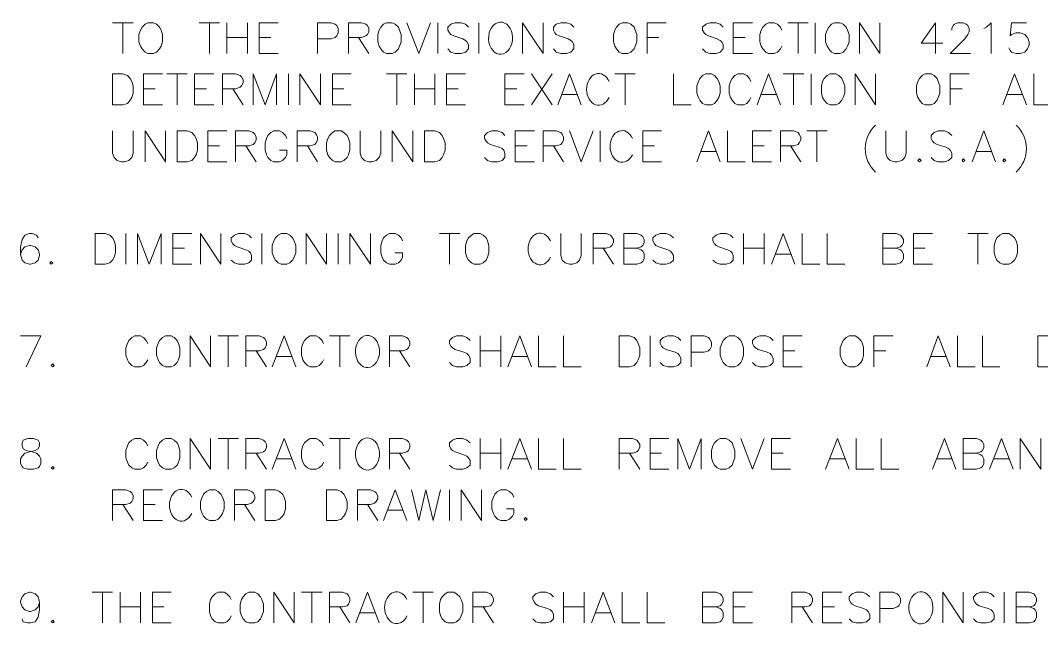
# Model space of a CAD drawing. Header units: millimetres. Extents: x -419 to 20046, y -14642 to 2638.
# Drawn here: x 27.998 to 30.655, y 11.947 to 13.521 of the extents above; entities that cross this region are included whole.
import ezdxf

# ---------------------------------------------------------------- set-up
doc = ezdxf.new("R2010")
doc.units = ezdxf.units.MM
doc.layers.add('PDF11_----TX03', color=7, linetype='Continuous')

msp = doc.modelspace()

# ---------------------------------------------------------------- linework, layer by layer
at = {"layer": 'PDF11_----TX03', "lineweight": 20}
for points in [[(28.2381, 13.5152), (28.2914, 13.5152)], [(28.2648, 13.5152), (28.2648, 13.4352)], [(28.4631, 13.5152), (28.5164, 13.5152)], [(28.4898, 13.5152), (28.4898, 13.4352)], [(28.5356, 13.5152), (28.5356, 13.4352)], [(28.589, 13.5152), (28.589, 13.4352)], [(28.669, 13.4352), (28.619, 13.4352), (28.619, 13.5152), (28.669, 13.5152)], [(28.7715, 13.4352), (28.7715, 13.5152), (28.8056, 13.5152), (28.8173, 13.5111), (28.8215, 13.5077), (28.8248, 13.5002), (28.8248, 13.4886), (28.8215, 13.4811), (28.8173, 13.4769), (28.8056, 13.4736), (28.7715, 13.4736)], [(28.8515, 13.4352), (28.8515, 13.5152), (28.8856, 13.5152), (28.8973, 13.5111), (28.9015, 13.5077), (28.9048, 13.5002), (28.9048, 13.4919), (28.9015, 13.4844), (28.8973, 13.4811), (28.8856, 13.4769), (28.8515, 13.4769)], [(29.004, 13.5152), (29.0348, 13.4352), (29.0648, 13.5152)], [(29.084, 13.5152), (29.084, 13.4352)], [(29.164, 13.5036), (29.1565, 13.5111), (29.1448, 13.5152), (29.1298, 13.5152), (29.1182, 13.5111), (29.1107, 13.5036), (29.1107, 13.4961), (29.1148, 13.4886), (29.1182, 13.4844), (29.1257, 13.4811), (29.149, 13.4736), (29.1565, 13.4694), (29.1598, 13.4652), (29.164, 13.4577), (29.164, 13.4469), (29.1565, 13.4386), (29.1448, 13.4352), (29.1298, 13.4352), (29.1182, 13.4386), (29.1107, 13.4469)], [(29.1907, 13.5152), (29.1907, 13.4352)], [(29.3048, 13.4352), (29.3048, 13.5152), (29.3582, 13.4352), (29.3582, 13.5152)], [(29.4382, 13.5036), (29.4307, 13.5111), (29.419, 13.5152), (29.404, 13.5152), (29.3924, 13.5111), (29.3849, 13.5036), (29.3849, 13.4961), (29.389, 13.4886), (29.3924, 13.4844), (29.3999, 13.4811), (29.4232, 13.4736), (29.4307, 13.4694), (29.4349, 13.4652), (29.4382, 13.4577), (29.4382, 13.4469), (29.4307, 13.4386), (29.419, 13.4352), (29.404, 13.4352), (29.3924, 13.4386), (29.3849, 13.4469)], [(29.629, 13.4352), (29.629, 13.5152), (29.6782, 13.5152)], [(29.8266, 13.5036), (29.8191, 13.5111), (29.8082, 13.5152), (29.7924, 13.5152), (29.7815, 13.5111), (29.7732, 13.5036), (29.7732, 13.4961), (29.7774, 13.4886), (29.7815, 13.4844), (29.789, 13.4811), (29.8116, 13.4736), (29.8191, 13.4694), (29.8232, 13.4652), (29.8266, 13.4577), (29.8266, 13.4469), (29.8191, 13.4386), (29.8082, 13.4352), (29.7924, 13.4352), (29.7815, 13.4386), (29.7732, 13.4469)], [(29.9032, 13.4352), (29.8532, 13.4352), (29.8532, 13.5152), (29.9032, 13.5152)], [(29.9791, 13.4961), (29.9757, 13.5036), (29.9682, 13.5111), (29.9599, 13.5152), (29.9449, 13.5152), (29.9374, 13.5111), (29.9299, 13.5036), (29.9257, 13.4961), (29.9224, 13.4844), (29.9224, 13.4652), (29.9257, 13.4544), (29.9299, 13.4469), (29.9374, 13.4386), (29.9449, 13.4352), (29.9599, 13.4352), (29.9682, 13.4386), (29.9757, 13.4469), (29.9791, 13.4544)], [(29.9949, 13.5152), (30.0482, 13.5152)], [(30.0216, 13.5152), (30.0216, 13.4352)], [(30.0666, 13.5152), (30.0666, 13.4352)], [(30.1816, 13.4352), (30.1816, 13.5152), (30.2349, 13.4352), (30.2349, 13.5152)], [(30.3791, 13.4352), (30.3791, 13.5152), (30.3416, 13.4619), (30.3983, 13.4619)], [(30.4216, 13.4961), (30.4216, 13.5002), (30.4249, 13.5077), (30.4291, 13.5111), (30.4366, 13.5152), (30.4516, 13.5152), (30.4591, 13.5111), (30.4633, 13.5077), (30.4666, 13.5002), (30.4666, 13.4919), (30.4633, 13.4844), (30.4558, 13.4736), (30.4174, 13.4352), (30.4708, 13.4352)], [(30.5049, 13.5002), (30.5124, 13.5036), (30.5241, 13.5152), (30.5241, 13.4352)], [(30.6158, 13.5152), (30.5774, 13.5152), (30.5733, 13.4811), (30.5774, 13.4844), (30.5891, 13.4886), (30.5999, 13.4886), (30.6116, 13.4844), (30.6191, 13.4769), (30.6233, 13.4652), (30.6233, 13.4577), (30.6191, 13.4469), (30.6116, 13.4386), (30.5999, 13.4352), (30.5891, 13.4352), (30.5774, 13.4386), (30.5733, 13.4427), (30.5699, 13.4502)], [(28.5356, 13.4769), (28.589, 13.4769)], [(28.619, 13.4769), (28.6498, 13.4769)], [(28.8781, 13.4769), (28.9048, 13.4352)], [(29.629, 13.4769), (29.659, 13.4769)], [(29.8532, 13.4769), (29.8841, 13.4769)], [(28.3681, 13.3019), (28.3181, 13.3019), (28.3181, 13.3819), (28.3681, 13.3819)], [(28.3789, 13.3819), (28.4323, 13.3819)], [(28.4056, 13.3819), (28.4056, 13.3019)], [(28.5014, 13.3019), (28.4514, 13.3019), (28.4514, 13.3819), (28.5014, 13.3819)], [(28.5239, 13.3019), (28.5239, 13.3819), (28.5581, 13.3819), (28.5698, 13.3777), (28.5731, 13.3744), (28.5773, 13.3669), (28.5773, 13.3586), (28.5731, 13.3511), (28.5698, 13.3477), (28.5581, 13.3436), (28.5239, 13.3436)], [(28.604, 13.3019), (28.604, 13.3819), (28.6348, 13.3019), (28.6648, 13.3819), (28.6648, 13.3019)], [(28.6956, 13.3819), (28.6956, 13.3019)], [(28.7256, 13.3019), (28.7256, 13.3819), (28.779, 13.3019), (28.779, 13.3819)], [(28.859, 13.3019), (28.8098, 13.3019), (28.8098, 13.3819), (28.859, 13.3819)], [(28.9506, 13.3819), (29.004, 13.3819)], [(28.9773, 13.3819), (28.9773, 13.3019)], [(29.0232, 13.3819), (29.0232, 13.3019)], [(29.0765, 13.3819), (29.0765, 13.3019)], [(29.1565, 13.3019), (29.1065, 13.3019), (29.1065, 13.3819), (29.1565, 13.3819)], [(29.309, 13.3019), (29.259, 13.3019), (29.259, 13.3819), (29.309, 13.3819)], [(29.3282, 13.3819), (29.3815, 13.3019)], [(29.3815, 13.3819), (29.3282, 13.3019)], [(29.3965, 13.3019), (29.4265, 13.3819), (29.4574, 13.3019)], [(29.5449, 13.3819), (29.5982, 13.3819)], [(29.5715, 13.3819), (29.5715, 13.3019)], [(29.6974, 13.3819), (29.6974, 13.3019), (29.7432, 13.3019)], [(29.8991, 13.3627), (29.8957, 13.3702), (29.8882, 13.3777), (29.8799, 13.3819), (29.8649, 13.3819), (29.8574, 13.3777), (29.8499, 13.3702), (29.8457, 13.3627), (29.8424, 13.3511), (29.8424, 13.3319), (29.8457, 13.3211), (29.8499, 13.3136), (29.8574, 13.3052), (29.8649, 13.3019), (29.8799, 13.3019), (29.8882, 13.3052), (29.8957, 13.3136), (29.8991, 13.3211)], [(29.9149, 13.3019), (29.9449, 13.3819), (29.9757, 13.3019)], [(29.9832, 13.3819), (30.0366, 13.3819)], [(30.0099, 13.3819), (30.0099, 13.3019)], [(30.0557, 13.3819), (30.0557, 13.3019)], [(30.1699, 13.3019), (30.1699, 13.3819), (30.2233, 13.3019), (30.2233, 13.3819)], [(30.4174, 13.3019), (30.4174, 13.3819), (30.4666, 13.3819)], [(30.5549, 13.3019), (30.5849, 13.3819), (30.6158, 13.3019)], [(30.635, 13.3819), (30.635, 13.3019), (30.68, 13.3019)], [(28.3181, 13.3436), (28.3489, 13.3436)], [(28.4514, 13.3436), (28.4823, 13.3436)], [(28.5506, 13.3436), (28.5773, 13.3019)], [(28.8098, 13.3436), (28.8398, 13.3436)], [(29.0232, 13.3436), (29.0765, 13.3436)], [(29.1065, 13.3436), (29.1373, 13.3436)], [(29.259, 13.3436), (29.2898, 13.3436)], [(30.4174, 13.3436), (30.4483, 13.3436)], [(29.4082, 13.3286), (29.4457, 13.3286)], [(29.9257, 13.3286), (29.9641, 13.3286)], [(30.5658, 13.3286), (30.6041, 13.3286)], [(28.2381, 13.2336), (28.2381, 13.1761), (28.2423, 13.1644), (28.2498, 13.1569), (28.2614, 13.1536), (28.2689, 13.1536), (28.2798, 13.1569), (28.2881, 13.1644), (28.2914, 13.1761), (28.2914, 13.2336)], [(28.3223, 13.1536), (28.3223, 13.2336), (28.3756, 13.1536), (28.3756, 13.2336)], [(28.5356, 13.1536), (28.4856, 13.1536), (28.4856, 13.2336), (28.5356, 13.2336)], [(28.5581, 13.1536), (28.5581, 13.2336), (28.5923, 13.2336), (28.604, 13.2294), (28.6081, 13.2252), (28.6115, 13.2177), (28.6115, 13.2102), (28.6081, 13.2027), (28.604, 13.1986), (28.5923, 13.1952), (28.5581, 13.1952)], [(28.6915, 13.2144), (28.6881, 13.2219), (28.6798, 13.2294), (28.6723, 13.2336), (28.6573, 13.2336), (28.6498, 13.2294), (28.6423, 13.2219), (28.6381, 13.2144), (28.6348, 13.2027), (28.6348, 13.1836), (28.6381, 13.1719), (28.6423, 13.1644), (28.6498, 13.1569), (28.6573, 13.1536), (28.6723, 13.1536), (28.6798, 13.1569), (28.6881, 13.1644), (28.6915, 13.1719), (28.6915, 13.1836), (28.6723, 13.1836)], [(28.7181, 13.1536), (28.7181, 13.2336), (28.7523, 13.2336), (28.764, 13.2294), (28.7681, 13.2252), (28.7715, 13.2177), (28.7715, 13.2102), (28.7681, 13.2027), (28.764, 13.1986), (28.7523, 13.1952), (28.7181, 13.1952)], [(28.8823, 13.2336), (28.8823, 13.1761), (28.8856, 13.1644), (28.8931, 13.1569), (28.9048, 13.1536), (28.9123, 13.1536), (28.924, 13.1569), (28.9315, 13.1644), (28.9356, 13.1761), (28.9356, 13.2336)], [(28.9657, 13.1536), (28.9657, 13.2336), (29.019, 13.1536), (29.019, 13.2336)], [(29.259, 13.2219), (29.2515, 13.2294), (29.2398, 13.2336), (29.2248, 13.2336), (29.2132, 13.2294), (29.2057, 13.2219), (29.2057, 13.2144), (29.2098, 13.2069), (29.2132, 13.2027), (29.2215, 13.1986), (29.244, 13.1911), (29.2515, 13.1877), (29.2557, 13.1836), (29.259, 13.1761), (29.259, 13.1644), (29.2515, 13.1569), (29.2398, 13.1536), (29.2248, 13.1536), (29.2132, 13.1569), (29.2057, 13.1644)], [(29.3357, 13.1536), (29.2857, 13.1536), (29.2857, 13.2336), (29.3357, 13.2336)], [(29.3582, 13.1536), (29.3582, 13.2336), (29.3924, 13.2336), (29.404, 13.2294), (29.4082, 13.2252), (29.4115, 13.2177), (29.4115, 13.2102), (29.4082, 13.2027), (29.404, 13.1986), (29.3924, 13.1952), (29.3582, 13.1952)], [(29.4265, 13.2336), (29.4574, 13.1536), (29.4882, 13.2336)], [(29.5065, 13.2336), (29.5065, 13.1536)], [(29.6665, 13.1536), (29.6174, 13.1536), (29.6174, 13.2336), (29.6665, 13.2336)], [(29.7582, 13.1536), (29.789, 13.2336), (29.8191, 13.1536)], [(29.8382, 13.2336), (29.8382, 13.1536), (29.8841, 13.1536)], [(29.9524, 13.1536), (29.9032, 13.1536), (29.9032, 13.2336), (29.9524, 13.2336)], [(29.9757, 13.1536), (29.9757, 13.2336), (30.0099, 13.2336), (30.0216, 13.2294), (30.0249, 13.2252), (30.0291, 13.2177), (30.0291, 13.2102), (30.0249, 13.2027), (30.0216, 13.1986), (30.0099, 13.1952), (29.9757, 13.1952)], [(30.0441, 13.2336), (30.0974, 13.2336)], [(30.0707, 13.2336), (30.0707, 13.1536)], [(30.2499, 13.2336), (30.2499, 13.1761), (30.2533, 13.1644), (30.2616, 13.1569), (30.2724, 13.1536), (30.2799, 13.1536), (30.2916, 13.1569), (30.2991, 13.1644), (30.3033, 13.1761), (30.3033, 13.2336)], [(30.4216, 13.2219), (30.4133, 13.2294), (30.4024, 13.2336), (30.3866, 13.2336), (30.3758, 13.2294), (30.3683, 13.2219), (30.3683, 13.2144), (30.3716, 13.2069), (30.3758, 13.2027), (30.3833, 13.1986), (30.4058, 13.1911), (30.4133, 13.1877), (30.4174, 13.1836), (30.4216, 13.1761), (30.4216, 13.1644), (30.4133, 13.1569), (30.4024, 13.1536), (30.3866, 13.1536), (30.3758, 13.1569), (30.3683, 13.1644)], [(30.4749, 13.1536), (30.5049, 13.2336), (30.5358, 13.1536)], [(28.4856, 13.1952), (28.5164, 13.1952)], [(28.5848, 13.1952), (28.6115, 13.1536)], [(28.7448, 13.1952), (28.7715, 13.1536)], [(29.2857, 13.1952), (29.3165, 13.1952)], [(29.3849, 13.1952), (29.4115, 13.1536)], [(29.6174, 13.1952), (29.6482, 13.1952)], [(29.7699, 13.1802), (29.8082, 13.1802)], [(29.9032, 13.1952), (29.9332, 13.1952)], [(30.0024, 13.1952), (30.0291, 13.1536)], [(30.4858, 13.1802), (30.5241, 13.1802)], [(28.0439, 12.9552), (28.0397, 12.9627), (28.0289, 12.9669), (28.0214, 12.9669), (28.0097, 12.9627), (28.0022, 12.951), (27.9981, 12.9319), (27.9981, 12.9135), (28.0022, 12.8977), (28.0097, 12.8902), (28.0214, 12.8869), (28.0247, 12.8869), (28.0364, 12.8902), (28.0439, 12.8977), (28.0481, 12.9094), (28.0481, 12.9135), (28.0439, 12.9244), (28.0364, 12.9319), (28.0247, 12.936), (28.0214, 12.936), (28.0097, 12.9319), (28.0022, 12.9244), (27.9981, 12.9135)], [(28.2723, 12.9669), (28.2723, 12.8869)], [(28.3031, 12.8869), (28.3031, 12.9669), (28.3331, 12.8869), (28.3639, 12.9669), (28.3639, 12.8869)], [(28.4439, 12.8869), (28.3948, 12.8869), (28.3948, 12.9669), (28.4439, 12.9669)], [(28.4664, 12.8869), (28.4664, 12.9669), (28.5198, 12.8869), (28.5198, 12.9669)], [(28.5998, 12.9552), (28.5923, 12.9627), (28.5815, 12.9669), (28.5656, 12.9669), (28.5548, 12.9627), (28.5465, 12.9552), (28.5465, 12.9477), (28.5506, 12.9402), (28.5548, 12.936), (28.5623, 12.9319), (28.5848, 12.9244), (28.5923, 12.921), (28.5965, 12.9169), (28.5998, 12.9094), (28.5998, 12.8977), (28.5923, 12.8902), (28.5815, 12.8869), (28.5656, 12.8869), (28.5548, 12.8902), (28.5465, 12.8977)], [(28.6265, 12.9669), (28.6265, 12.8869)], [(28.7415, 12.8869), (28.7415, 12.9669), (28.7948, 12.8869), (28.7948, 12.9669)], [(28.8248, 12.9669), (28.8248, 12.8869)], [(28.8556, 12.8869), (28.8556, 12.9669), (28.909, 12.8869), (28.909, 12.9669)], [(28.9923, 12.9477), (28.989, 12.9552), (28.9815, 12.9627), (28.9732, 12.9669), (28.9581, 12.9669), (28.9506, 12.9627), (28.9431, 12.9552), (28.939, 12.9477), (28.9356, 12.936), (28.9356, 12.9169), (28.939, 12.9052), (28.9431, 12.8977), (28.9506, 12.8902), (28.9581, 12.8869), (28.9732, 12.8869), (28.9815, 12.8902), (28.989, 12.8977), (28.9923, 12.9052), (28.9923, 12.9169), (28.9732, 12.9169)], [(29.0882, 12.9669), (29.1415, 12.9669)], [(29.1148, 12.9669), (29.1148, 12.8869)], [(29.404, 12.9669), (29.404, 12.9094), (29.4082, 12.8977), (29.4157, 12.8902), (29.4265, 12.8869), (29.4349, 12.8869), (29.4457, 12.8902), (29.4532, 12.8977), (29.4574, 12.9094), (29.4574, 12.9669)], [(29.4882, 12.8869), (29.4882, 12.9669), (29.5224, 12.9669), (29.5332, 12.9627), (29.5374, 12.9585), (29.5415, 12.951), (29.5415, 12.9435), (29.5374, 12.936), (29.5332, 12.9319), (29.5224, 12.9285), (29.4882, 12.9285)], [(29.6024, 12.9285), (29.6132, 12.9244), (29.6174, 12.921), (29.6215, 12.9135), (29.6215, 12.9019), (29.6174, 12.8944), (29.6132, 12.8902), (29.6024, 12.8869), (29.5682, 12.8869), (29.5682, 12.9669), (29.6024, 12.9669), (29.6132, 12.9627), (29.6174, 12.9585), (29.6215, 12.951), (29.6215, 12.9435), (29.6174, 12.936), (29.6132, 12.9319), (29.6024, 12.9285), (29.5682, 12.9285)], [(29.6974, 12.9552), (29.6899, 12.9627), (29.6782, 12.9669), (29.6632, 12.9669), (29.6515, 12.9627), (29.644, 12.9552), (29.644, 12.9477), (29.6482, 12.9402), (29.6515, 12.936), (29.659, 12.9319), (29.6824, 12.9244), (29.6899, 12.921), (29.6932, 12.9169), (29.6974, 12.9094), (29.6974, 12.8977), (29.6899, 12.8902), (29.6782, 12.8869), (29.6632, 12.8869), (29.6515, 12.8902), (29.644, 12.8977)], [(29.8532, 12.9552), (29.8457, 12.9627), (29.8349, 12.9669), (29.8191, 12.9669), (29.8082, 12.9627), (29.7999, 12.9552), (29.7999, 12.9477), (29.8041, 12.9402), (29.8082, 12.936), (29.8157, 12.9319), (29.8382, 12.9244), (29.8457, 12.921), (29.8499, 12.9169), (29.8532, 12.9094), (29.8532, 12.8977), (29.8457, 12.8902), (29.8349, 12.8869), (29.8191, 12.8869), (29.8082, 12.8902), (29.7999, 12.8977)], [(29.8799, 12.9669), (29.8799, 12.8869)], [(29.9332, 12.9669), (29.9332, 12.8869)], [(29.9524, 12.8869), (29.9832, 12.9669), (30.0132, 12.8869)], [(30.0324, 12.9669), (30.0324, 12.8869), (30.0782, 12.8869)], [(30.0974, 12.9669), (30.0974, 12.8869), (30.1432, 12.8869)], [(30.2766, 12.9285), (30.2883, 12.9244), (30.2916, 12.921), (30.2958, 12.9135), (30.2958, 12.9019), (30.2916, 12.8944), (30.2883, 12.8902), (30.2766, 12.8869), (30.2424, 12.8869), (30.2424, 12.9669), (30.2766, 12.9669), (30.2883, 12.9627), (30.2916, 12.9585), (30.2958, 12.951), (30.2958, 12.9435), (30.2916, 12.936), (30.2883, 12.9319), (30.2766, 12.9285), (30.2424, 12.9285)], [(30.3716, 12.8869), (30.3224, 12.8869), (30.3224, 12.9669), (30.3716, 12.9669)], [(30.4633, 12.9669), (30.5166, 12.9669)], [(30.4899, 12.9669), (30.4899, 12.8869)], [(28.3948, 12.9285), (28.4248, 12.9285)], [(29.5149, 12.9285), (29.5415, 12.8869)], [(29.8799, 12.9285), (29.9332, 12.9285)], [(30.3224, 12.9285), (30.3524, 12.9285)], [(29.9641, 12.9135), (30.0024, 12.9135)], [(28.0131, 12.6202), (28.0514, 12.7002), (27.9981, 12.7002)], [(28.3298, 12.681), (28.3256, 12.6885), (28.3181, 12.696), (28.3106, 12.7002), (28.2956, 12.7002), (28.2881, 12.696), (28.2798, 12.6885), (28.2764, 12.681), (28.2723, 12.6693), (28.2723, 12.6502), (28.2764, 12.6385), (28.2798, 12.631), (28.2881, 12.6235), (28.2956, 12.6202), (28.3106, 12.6202), (28.3181, 12.6235), (28.3256, 12.631), (28.3298, 12.6385)], [(28.4398, 12.6202), (28.4398, 12.7002), (28.4931, 12.6202), (28.4931, 12.7002)], [(28.5123, 12.7002), (28.5656, 12.7002)], [(28.5389, 12.7002), (28.5389, 12.6202)], [(28.5848, 12.6202), (28.5848, 12.7002), (28.619, 12.7002), (28.6306, 12.696), (28.6348, 12.6918), (28.6381, 12.6843), (28.6381, 12.6768), (28.6348, 12.6693), (28.6306, 12.6652), (28.619, 12.6618), (28.5848, 12.6618)], [(28.6531, 12.6202), (28.684, 12.7002), (28.7148, 12.6202)], [(28.7865, 12.681), (28.7831, 12.6885), (28.7756, 12.696), (28.7681, 12.7002), (28.7523, 12.7002), (28.7448, 12.696), (28.7373, 12.6885), (28.7331, 12.681), (28.7298, 12.6693), (28.7298, 12.6502), (28.7331, 12.6385), (28.7373, 12.631), (28.7448, 12.6235), (28.7523, 12.6202), (28.7681, 12.6202), (28.7756, 12.6235), (28.7831, 12.631), (28.7865, 12.6385)], [(28.8023, 12.7002), (28.8556, 12.7002)], [(28.829, 12.7002), (28.829, 12.6202)], [(28.9581, 12.6202), (28.9581, 12.7002), (28.9923, 12.7002), (29.004, 12.696), (29.0082, 12.6918), (29.0115, 12.6843), (29.0115, 12.6768), (29.0082, 12.6693), (29.004, 12.6652), (28.9923, 12.6618), (28.9581, 12.6618)], [(29.1682, 12.6885), (29.1598, 12.696), (29.149, 12.7002), (29.1332, 12.7002), (29.1223, 12.696), (29.1148, 12.6885), (29.1148, 12.681), (29.1182, 12.6735), (29.1223, 12.6693), (29.1298, 12.6652), (29.1523, 12.6577), (29.1598, 12.6543), (29.164, 12.6502), (29.1682, 12.6427), (29.1682, 12.631), (29.1598, 12.6235), (29.149, 12.6202), (29.1332, 12.6202), (29.1223, 12.6235), (29.1148, 12.631)], [(29.1948, 12.7002), (29.1948, 12.6202)], [(29.2482, 12.7002), (29.2482, 12.6202)], [(29.2665, 12.6202), (29.2973, 12.7002), (29.3282, 12.6202)], [(29.3465, 12.7002), (29.3465, 12.6202), (29.3924, 12.6202)], [(29.4115, 12.7002), (29.4115, 12.6202), (29.4574, 12.6202)], [(29.6365, 12.7002), (29.6365, 12.6202)], [(29.7165, 12.6885), (29.709, 12.696), (29.6974, 12.7002), (29.6824, 12.7002), (29.6707, 12.696), (29.6632, 12.6885), (29.6632, 12.681), (29.6665, 12.6735), (29.6707, 12.6693), (29.6782, 12.6652), (29.7015, 12.6577), (29.709, 12.6543), (29.7124, 12.6502), (29.7165, 12.6427), (29.7165, 12.631), (29.709, 12.6235), (29.6974, 12.6202), (29.6824, 12.6202), (29.6707, 12.6235), (29.6632, 12.631)], [(29.7432, 12.6202), (29.7432, 12.7002), (29.7774, 12.7002), (29.789, 12.696), (29.7924, 12.6918), (29.7966, 12.6843), (29.7966, 12.6735), (29.7924, 12.6652), (29.789, 12.6618), (29.7774, 12.6577), (29.7432, 12.6577)], [(29.9566, 12.6885), (29.9491, 12.696), (29.9374, 12.7002), (29.9224, 12.7002), (29.9107, 12.696), (29.9032, 12.6885), (29.9032, 12.681), (29.9066, 12.6735), (29.9107, 12.6693), (29.9182, 12.6652), (29.9416, 12.6577), (29.9491, 12.6543), (29.9524, 12.6502), (29.9566, 12.6427), (29.9566, 12.631), (29.9491, 12.6235), (29.9374, 12.6202), (29.9224, 12.6202), (29.9107, 12.6235), (29.9032, 12.631)], [(30.0324, 12.6202), (29.9832, 12.6202), (29.9832, 12.7002), (30.0324, 12.7002)], [(30.2191, 12.6202), (30.2191, 12.7002), (30.2691, 12.7002)], [(30.3566, 12.6202), (30.3866, 12.7002), (30.4174, 12.6202)], [(30.4366, 12.7002), (30.4366, 12.6202), (30.4824, 12.6202)], [(30.5016, 12.7002), (30.5016, 12.6202), (30.5466, 12.6202)], [(28.6115, 12.6618), (28.6381, 12.6202)], [(28.9848, 12.6618), (29.0115, 12.6202)], [(29.1948, 12.6618), (29.2482, 12.6618)], [(29.9832, 12.6618), (30.0132, 12.6618)], [(30.2191, 12.6618), (30.2499, 12.6618)], [(28.6648, 12.6468), (28.7031, 12.6468)], [(29.2782, 12.6468), (29.3165, 12.6468)], [(30.3683, 12.6468), (30.4058, 12.6468)], [(28.3298, 12.4143), (28.3256, 12.4218), (28.3181, 12.4293), (28.3106, 12.4335), (28.2956, 12.4335), (28.2881, 12.4293), (28.2798, 12.4218), (28.2764, 12.4143), (28.2723, 12.4027), (28.2723, 12.3835), (28.2764, 12.3718), (28.2798, 12.3643), (28.2881, 12.3568), (28.2956, 12.3535), (28.3106, 12.3535), (28.3181, 12.3568), (28.3256, 12.3643), (28.3298, 12.3718)], [(28.4398, 12.3535), (28.4398, 12.4335), (28.4931, 12.3535), (28.4931, 12.4335)], [(28.5123, 12.4335), (28.5656, 12.4335)], [(28.5389, 12.4335), (28.5389, 12.3535)], [(28.5848, 12.3535), (28.5848, 12.4335), (28.619, 12.4335), (28.6306, 12.4293), (28.6348, 12.4252), (28.6381, 12.4177), (28.6381, 12.4102), (28.6348, 12.4027), (28.6306, 12.3985), (28.619, 12.3952), (28.5848, 12.3952)], [(28.6531, 12.3535), (28.684, 12.4335), (28.7148, 12.3535)], [(28.7865, 12.4143), (28.7831, 12.4218), (28.7756, 12.4293), (28.7681, 12.4335), (28.7523, 12.4335), (28.7448, 12.4293), (28.7373, 12.4218), (28.7331, 12.4143), (28.7298, 12.4027), (28.7298, 12.3835), (28.7331, 12.3718), (28.7373, 12.3643), (28.7448, 12.3568), (28.7523, 12.3535), (28.7681, 12.3535), (28.7756, 12.3568), (28.7831, 12.3643), (28.7865, 12.3718)], [(28.8023, 12.4335), (28.8556, 12.4335)], [(28.829, 12.4335), (28.829, 12.3535)], [(28.9581, 12.3535), (28.9581, 12.4335), (28.9923, 12.4335), (29.004, 12.4293), (29.0082, 12.4252), (29.0115, 12.4177), (29.0115, 12.4102), (29.0082, 12.4027), (29.004, 12.3985), (28.9923, 12.3952), (28.9581, 12.3952)], [(29.1682, 12.4218), (29.1598, 12.4293), (29.149, 12.4335), (29.1332, 12.4335), (29.1223, 12.4293), (29.1148, 12.4218), (29.1148, 12.4143), (29.1182, 12.4068), (29.1223, 12.4027), (29.1298, 12.3985), (29.1523, 12.391), (29.1598, 12.3877), (29.164, 12.3835), (29.1682, 12.376), (29.1682, 12.3643), (29.1598, 12.3568), (29.149, 12.3535), (29.1332, 12.3535), (29.1223, 12.3568), (29.1148, 12.3643)], [(29.1948, 12.4335), (29.1948, 12.3535)], [(29.2482, 12.4335), (29.2482, 12.3535)], [(29.2665, 12.3535), (29.2973, 12.4335), (29.3282, 12.3535)], [(29.3465, 12.4335), (29.3465, 12.3535), (29.3924, 12.3535)], [(29.4115, 12.4335), (29.4115, 12.3535), (29.4574, 12.3535)], [(29.5565, 12.3535), (29.5565, 12.4335), (29.5907, 12.4335), (29.6024, 12.4293), (29.6057, 12.4252), (29.6099, 12.4177), (29.6099, 12.4102), (29.6057, 12.4027), (29.6024, 12.3985), (29.5907, 12.3952), (29.5565, 12.3952)], [(29.6857, 12.3535), (29.6365, 12.3535), (29.6365, 12.4335), (29.6857, 12.4335)], [(29.709, 12.3535), (29.709, 12.4335), (29.739, 12.3535), (29.7699, 12.4335), (29.7699, 12.3535)], [(29.8724, 12.4335), (29.9032, 12.3535), (29.9332, 12.4335)], [(30.0024, 12.3535), (29.9524, 12.3535), (29.9524, 12.4335), (30.0024, 12.4335)], [(30.0932, 12.3535), (30.1241, 12.4335), (30.1549, 12.3535)], [(30.1732, 12.4335), (30.1732, 12.3535), (30.2191, 12.3535)], [(30.2383, 12.4335), (30.2383, 12.3535), (30.2841, 12.3535)], [(30.3716, 12.3535), (30.4024, 12.4335), (30.4324, 12.3535)], [(30.4858, 12.3952), (30.4974, 12.391), (30.5016, 12.3877), (30.5049, 12.3802), (30.5049, 12.3685), (30.5016, 12.361), (30.4974, 12.3568), (30.4858, 12.3535), (30.4516, 12.3535), (30.4516, 12.4335), (30.4858, 12.4335), (30.4974, 12.4293), (30.5016, 12.4252), (30.5049, 12.4177), (30.5049, 12.4102), (30.5016, 12.4027), (30.4974, 12.3985), (30.4858, 12.3952), (30.4516, 12.3952)], [(30.5199, 12.3535), (30.5508, 12.4335), (30.5816, 12.3535)], [(30.5999, 12.3535), (30.5999, 12.4335), (30.6533, 12.3535), (30.6533, 12.4335)], [(28.6115, 12.3952), (28.6381, 12.3535)], [(28.9848, 12.3952), (29.0115, 12.3535)], [(29.1948, 12.3952), (29.2482, 12.3952)], [(29.5832, 12.3952), (29.6099, 12.3535)], [(29.6365, 12.3952), (29.6665, 12.3952)], [(29.9524, 12.3952), (29.9832, 12.3952)], [(28.6648, 12.3802), (28.7031, 12.3802)], [(29.2782, 12.3802), (29.3165, 12.3802)], [(30.1049, 12.3802), (30.1432, 12.3802)], [(30.3833, 12.3802), (30.4216, 12.3802)], [(30.5316, 12.3802), (30.5699, 12.3802)], [(28.2381, 12.2201), (28.2381, 12.3002), (28.2723, 12.3002), (28.2839, 12.296), (28.2881, 12.2918), (28.2914, 12.2843), (28.2914, 12.2768), (28.2881, 12.2693), (28.2839, 12.2651), (28.2723, 12.2618), (28.2381, 12.2618)], [(28.3681, 12.2201), (28.3181, 12.2201), (28.3181, 12.3002), (28.3681, 12.3002)], [(28.5548, 12.2201), (28.5548, 12.3002), (28.589, 12.3002), (28.5998, 12.296), (28.604, 12.2918), (28.6081, 12.2843), (28.6081, 12.2768), (28.604, 12.2693), (28.5998, 12.2651), (28.589, 12.2618), (28.5548, 12.2618)], [(28.8748, 12.2201), (28.8748, 12.3002), (28.909, 12.3002), (28.9198, 12.296), (28.924, 12.2918), (28.9281, 12.2843), (28.9281, 12.2768), (28.924, 12.2693), (28.9198, 12.2651), (28.909, 12.2618), (28.8748, 12.2618)], [(28.9431, 12.2201), (28.9732, 12.3002), (29.004, 12.2201)], [(29.0157, 12.3002), (29.0348, 12.2201), (29.0532, 12.3002), (29.0723, 12.2201), (29.0915, 12.3002)], [(29.1148, 12.3002), (29.1148, 12.2201)], [(29.1448, 12.2201), (29.1448, 12.3002), (29.1982, 12.2201), (29.1982, 12.3002)], [(29.2823, 12.281), (29.2782, 12.2885), (29.2707, 12.296), (29.2632, 12.3002), (29.2482, 12.3002), (29.2398, 12.296), (29.2323, 12.2885), (29.229, 12.281), (29.2248, 12.2693), (29.2248, 12.2501), (29.229, 12.2385), (29.2323, 12.231), (29.2398, 12.2235), (29.2482, 12.2201), (29.2632, 12.2201), (29.2707, 12.2235), (29.2782, 12.231), (29.2823, 12.2385), (29.2823, 12.2501), (29.2632, 12.2501)], [(28.2648, 12.2618), (28.2914, 12.2201)], [(28.3181, 12.2618), (28.3489, 12.2618)], [(28.5815, 12.2618), (28.6081, 12.2201)], [(28.9015, 12.2618), (28.9281, 12.2201)], [(28.9548, 12.2468), (28.9923, 12.2468)], [(28.0481, 12.0068), (28.0439, 11.9951), (28.0364, 11.9876), (28.0247, 11.9835), (28.0214, 11.9835), (28.0097, 11.9876), (28.0022, 11.9951), (27.9981, 12.0068), (27.9981, 12.0101), (28.0022, 12.0218), (28.0097, 12.0293), (28.0214, 12.0335), (28.0247, 12.0335), (28.0364, 12.0293), (28.0439, 12.0218), (28.0481, 12.0068), (28.0481, 11.9876), (28.0439, 11.9685), (28.0364, 11.9568), (28.0247, 11.9535), (28.0172, 11.9535), (28.0056, 11.9568), (28.0022, 11.9643)], [(28.1848, 12.0335), (28.2381, 12.0335)], [(28.2114, 12.0335), (28.2114, 11.9535)], [(28.2573, 12.0335), (28.2573, 11.9535)], [(28.3106, 12.0335), (28.3106, 11.9535)], [(28.3906, 11.9535), (28.3414, 11.9535), (28.3414, 12.0335), (28.3906, 12.0335)], [(28.5465, 12.0143), (28.5431, 12.0218), (28.5356, 12.0293), (28.5281, 12.0335), (28.5123, 12.0335), (28.5048, 12.0293), (28.4973, 12.0218), (28.4931, 12.0143), (28.4898, 12.0026), (28.4898, 11.9835), (28.4931, 11.9718), (28.4973, 11.9643), (28.5048, 11.9568), (28.5123, 11.9535), (28.5281, 11.9535), (28.5356, 11.9568), (28.5431, 11.9643), (28.5465, 11.9718)], [(28.6573, 11.9535), (28.6573, 12.0335), (28.7106, 11.9535), (28.7106, 12.0335)], [(28.7298, 12.0335), (28.7831, 12.0335)], [(28.7565, 12.0335), (28.7565, 11.9535)], [(28.8023, 11.9535), (28.8023, 12.0335), (28.8365, 12.0335), (28.8481, 12.0293), (28.8515, 12.0251), (28.8556, 12.0176), (28.8556, 12.0101), (28.8515, 12.0026), (28.8481, 11.9985), (28.8365, 11.9951), (28.8023, 11.9951)], [(28.8706, 11.9535), (28.9015, 12.0335), (28.9315, 11.9535)], [(29.019, 12.0335), (29.0723, 12.0335)], [(29.0457, 12.0335), (29.0457, 11.9535)], [(29.1757, 11.9535), (29.1757, 12.0335), (29.2098, 12.0335), (29.2215, 12.0293), (29.2248, 12.0251), (29.229, 12.0176), (29.229, 12.0101), (29.2248, 12.0026), (29.2215, 11.9985), (29.2098, 11.9951), (29.1757, 11.9951)], [(29.3849, 12.0218), (29.3774, 12.0293), (29.3657, 12.0335), (29.3507, 12.0335), (29.339, 12.0293), (29.3315, 12.0218), (29.3315, 12.0143), (29.3357, 12.0068), (29.339, 12.0026), (29.3465, 11.9985), (29.3698, 11.991), (29.3774, 11.9876), (29.3815, 11.9835), (29.3849, 11.976), (29.3849, 11.9643), (29.3774, 11.9568), (29.3657, 11.9535), (29.3507, 11.9535), (29.339, 11.9568), (29.3315, 11.9643)], [(29.4115, 12.0335), (29.4115, 11.9535)], [(29.4649, 12.0335), (29.4649, 11.9535)], [(29.484, 11.9535), (29.5149, 12.0335), (29.5449, 11.9535)], [(29.564, 12.0335), (29.564, 11.9535), (29.6099, 11.9535)], [(29.629, 12.0335), (29.629, 11.9535), (29.6749, 11.9535)], [(29.8082, 11.9951), (29.8191, 11.991), (29.8232, 11.9876), (29.8266, 11.9801), (29.8266, 11.9685), (29.8232, 11.961), (29.8191, 11.9568), (29.8082, 11.9535), (29.7732, 11.9535), (29.7732, 12.0335), (29.8082, 12.0335), (29.8191, 12.0293), (29.8232, 12.0251), (29.8266, 12.0176), (29.8266, 12.0101), (29.8232, 12.0026), (29.8191, 11.9985), (29.8082, 11.9951), (29.7732, 11.9951)], [(29.9032, 11.9535), (29.8532, 11.9535), (29.8532, 12.0335), (29.9032, 12.0335)], [(30.0057, 11.9535), (30.0057, 12.0335), (30.0399, 12.0335), (30.0516, 12.0293), (30.0557, 12.0251), (30.0591, 12.0176), (30.0591, 12.0101), (30.0557, 12.0026), (30.0516, 11.9985), (30.0399, 11.9951), (30.0057, 11.9951)], [(30.1357, 11.9535), (30.0857, 11.9535), (30.0857, 12.0335), (30.1357, 12.0335)], [(30.2082, 12.0218), (30.1999, 12.0293), (30.1891, 12.0335), (30.1732, 12.0335), (30.1624, 12.0293), (30.1549, 12.0218), (30.1549, 12.0143), (30.1582, 12.0068), (30.1624, 12.0026), (30.1699, 11.9985), (30.1924, 11.991), (30.1999, 11.9876), (30.2041, 11.9835), (30.2082, 11.976), (30.2082, 11.9643), (30.1999, 11.9568), (30.1891, 11.9535), (30.1732, 11.9535), (30.1624, 11.9568), (30.1549, 11.9643)], [(30.2349, 11.9535), (30.2349, 12.0335), (30.2691, 12.0335), (30.2799, 12.0293), (30.2841, 12.0251), (30.2883, 12.0176), (30.2883, 12.0068), (30.2841, 11.9985), (30.2799, 11.9951), (30.2691, 11.991), (30.2349, 11.991)], [(30.3983, 11.9535), (30.3983, 12.0335), (30.4516, 11.9535), (30.4516, 12.0335)], [(30.5316, 12.0218), (30.5241, 12.0293), (30.5124, 12.0335), (30.4974, 12.0335), (30.4858, 12.0293), (30.4783, 12.0218), (30.4783, 12.0143), (30.4824, 12.0068), (30.4858, 12.0026), (30.4933, 11.9985), (30.5166, 11.991), (30.5241, 11.9876), (30.5283, 11.9835), (30.5316, 11.976), (30.5316, 11.9643), (30.5241, 11.9568), (30.5124, 11.9535), (30.4974, 11.9535), (30.4858, 11.9568), (30.4783, 11.9643)], [(30.5583, 12.0335), (30.5583, 11.9535)], [(30.6233, 11.9951), (30.635, 11.991), (30.6383, 11.9876), (30.6425, 11.9801), (30.6425, 11.9685), (30.6383, 11.961), (30.635, 11.9568), (30.6233, 11.9535), (30.5891, 11.9535), (30.5891, 12.0335), (30.6233, 12.0335), (30.635, 12.0293), (30.6383, 12.0251), (30.6425, 12.0176), (30.6425, 12.0101), (30.6383, 12.0026), (30.635, 11.9985), (30.6233, 11.9951), (30.5891, 11.9951)], [(28.2573, 11.9951), (28.3106, 11.9951)], [(28.3414, 11.9951), (28.3714, 11.9951)], [(28.829, 11.9951), (28.8556, 11.9535)], [(29.2023, 11.9951), (29.229, 11.9535)], [(29.4115, 11.9951), (29.4649, 11.9951)], [(29.8532, 11.9951), (29.8841, 11.9951)], [(30.0324, 11.9951), (30.0591, 11.9535)], [(30.0857, 11.9951), (30.1166, 11.9951)], [(28.8823, 11.9801), (28.9198, 11.9801)], [(29.4957, 11.9801), (29.5332, 11.9801)]]:
    msp.add_lwpolyline(points, dxfattribs=at)
for points in [[(28.3298, 13.5152), (28.3223, 13.5111), (28.3148, 13.5036), (28.3106, 13.4961), (28.3064, 13.4844), (28.3064, 13.4652), (28.3106, 13.4544), (28.3148, 13.4469), (28.3223, 13.4386), (28.3298, 13.4352), (28.3448, 13.4352), (28.3523, 13.4386), (28.3598, 13.4469), (28.3639, 13.4544), (28.3681, 13.4652), (28.3681, 13.4844), (28.3639, 13.4961), (28.3598, 13.5036), (28.3523, 13.5111), (28.3448, 13.5152)], [(28.9506, 13.5152), (28.9431, 13.5111), (28.9356, 13.5036), (28.9315, 13.4961), (28.9281, 13.4844), (28.9281, 13.4652), (28.9315, 13.4544), (28.9356, 13.4469), (28.9431, 13.4386), (28.9506, 13.4352), (28.9657, 13.4352), (28.9732, 13.4386), (28.9815, 13.4469), (28.9848, 13.4544), (28.989, 13.4652), (28.989, 13.4844), (28.9848, 13.4961), (28.9815, 13.5036), (28.9732, 13.5111), (28.9657, 13.5152)], [(29.564, 13.5152), (29.5565, 13.5111), (29.549, 13.5036), (29.5449, 13.4961), (29.5415, 13.4844), (29.5415, 13.4652), (29.5449, 13.4544), (29.549, 13.4469), (29.5565, 13.4386), (29.564, 13.4352), (29.579, 13.4352), (29.5865, 13.4386), (29.5949, 13.4469), (29.5982, 13.4544), (29.6024, 13.4652), (29.6024, 13.4844), (29.5982, 13.4961), (29.5949, 13.5036), (29.5865, 13.5111), (29.579, 13.5152)], [(30.1166, 13.5152), (30.1091, 13.5111), (30.1016, 13.5036), (30.0974, 13.4961), (30.0932, 13.4844), (30.0932, 13.4652), (30.0974, 13.4544), (30.1016, 13.4469), (30.1091, 13.4386), (30.1166, 13.4352), (30.1316, 13.4352), (30.1391, 13.4386), (30.1466, 13.4469), (30.1507, 13.4544), (30.1549, 13.4652), (30.1549, 13.4844), (30.1507, 13.4961), (30.1466, 13.5036), (30.1391, 13.5111), (30.1316, 13.5152)], [(28.2381, 13.3019), (28.2381, 13.3819), (28.2648, 13.3819), (28.2764, 13.3777), (28.2839, 13.3702), (28.2881, 13.3627), (28.2914, 13.3511), (28.2914, 13.3319), (28.2881, 13.3211), (28.2839, 13.3136), (28.2764, 13.3052), (28.2648, 13.3019)], [(29.7815, 13.3819), (29.7732, 13.3777), (29.7657, 13.3702), (29.7624, 13.3627), (29.7582, 13.3511), (29.7582, 13.3319), (29.7624, 13.3211), (29.7657, 13.3136), (29.7732, 13.3052), (29.7815, 13.3019), (29.7966, 13.3019), (29.8041, 13.3052), (29.8116, 13.3136), (29.8157, 13.3211), (29.8191, 13.3319), (29.8191, 13.3511), (29.8157, 13.3627), (29.8116, 13.3702), (29.8041, 13.3777), (29.7966, 13.3819)], [(30.1049, 13.3819), (30.0974, 13.3777), (30.0899, 13.3702), (30.0857, 13.3627), (30.0824, 13.3511), (30.0824, 13.3319), (30.0857, 13.3211), (30.0899, 13.3136), (30.0974, 13.3052), (30.1049, 13.3019), (30.1199, 13.3019), (30.1282, 13.3052), (30.1357, 13.3136), (30.1391, 13.3211), (30.1432, 13.3319), (30.1432, 13.3511), (30.1391, 13.3627), (30.1357, 13.3702), (30.1282, 13.3777), (30.1199, 13.3819)], [(30.3524, 13.3819), (30.3449, 13.3777), (30.3374, 13.3702), (30.3333, 13.3627), (30.3299, 13.3511), (30.3299, 13.3319), (30.3333, 13.3211), (30.3374, 13.3136), (30.3449, 13.3052), (30.3524, 13.3019), (30.3683, 13.3019), (30.3758, 13.3052), (30.3833, 13.3136), (30.3866, 13.3211), (30.3908, 13.3319), (30.3908, 13.3511), (30.3866, 13.3627), (30.3833, 13.3702), (30.3758, 13.3777), (30.3683, 13.3819)], [(28.4056, 13.1536), (28.4056, 13.2336), (28.4323, 13.2336), (28.4439, 13.2294), (28.4514, 13.2219), (28.4556, 13.2144), (28.4589, 13.2027), (28.4589, 13.1836), (28.4556, 13.1719), (28.4514, 13.1644), (28.4439, 13.1569), (28.4323, 13.1536)], [(28.8173, 13.2336), (28.8098, 13.2294), (28.8023, 13.2219), (28.7981, 13.2144), (28.7948, 13.2027), (28.7948, 13.1836), (28.7981, 13.1719), (28.8023, 13.1644), (28.8098, 13.1569), (28.8173, 13.1536), (28.8323, 13.1536), (28.8398, 13.1569), (28.8481, 13.1644), (28.8515, 13.1719), (28.8556, 13.1836), (28.8556, 13.2027), (28.8515, 13.2144), (28.8481, 13.2219), (28.8398, 13.2294), (28.8323, 13.2336)], [(29.0498, 13.1536), (29.0498, 13.2336), (29.0765, 13.2336), (29.0882, 13.2294), (29.0957, 13.2219), (29.099, 13.2144), (29.1032, 13.2027), (29.1032, 13.1836), (29.099, 13.1719), (29.0957, 13.1644), (29.0882, 13.1569), (29.0765, 13.1536)], [(30.3374, 13.1611), (30.3333, 13.1569), (30.3374, 13.1536), (30.3416, 13.1569)], [(30.4516, 13.1611), (30.4483, 13.1569), (30.4516, 13.1536), (30.4558, 13.1569)], [(30.5583, 13.1611), (30.5549, 13.1569), (30.5583, 13.1536), (30.5624, 13.1569)], [(28.1923, 12.8869), (28.1923, 12.9669), (28.2189, 12.9669), (28.2306, 12.9627), (28.2381, 12.9552), (28.2423, 12.9477), (28.2456, 12.936), (28.2456, 12.9169), (28.2423, 12.9052), (28.2381, 12.8977), (28.2306, 12.8902), (28.2189, 12.8869)], [(28.6765, 12.9669), (28.669, 12.9627), (28.6615, 12.9552), (28.6573, 12.9477), (28.6531, 12.936), (28.6531, 12.9169), (28.6573, 12.9052), (28.6615, 12.8977), (28.669, 12.8902), (28.6765, 12.8869), (28.6915, 12.8869), (28.699, 12.8902), (28.7065, 12.8977), (28.7106, 12.9052), (28.7148, 12.9169), (28.7148, 12.936), (28.7106, 12.9477), (28.7065, 12.9552), (28.699, 12.9627), (28.6915, 12.9669)], [(29.179, 12.9669), (29.1715, 12.9627), (29.164, 12.9552), (29.1598, 12.9477), (29.1565, 12.936), (29.1565, 12.9169), (29.1598, 12.9052), (29.164, 12.8977), (29.1715, 12.8902), (29.179, 12.8869), (29.1948, 12.8869), (29.2023, 12.8902), (29.2098, 12.8977), (29.2132, 12.9052), (29.2173, 12.9169), (29.2173, 12.936), (29.2132, 12.9477), (29.2098, 12.9552), (29.2023, 12.9627), (29.1948, 12.9669)], [(30.5549, 12.9669), (30.5466, 12.9627), (30.5391, 12.9552), (30.5358, 12.9477), (30.5316, 12.936), (30.5316, 12.9169), (30.5358, 12.9052), (30.5391, 12.8977), (30.5466, 12.8902), (30.5549, 12.8869), (30.5699, 12.8869), (30.5774, 12.8902), (30.5849, 12.8977), (30.5891, 12.9052), (30.5924, 12.9169), (30.5924, 12.936), (30.5891, 12.9477), (30.5849, 12.9552), (30.5774, 12.9627), (30.5699, 12.9669)], [(28.0781, 12.8944), (28.0747, 12.8902), (28.0781, 12.8869), (28.0822, 12.8902)], [(28.3756, 12.7002), (28.3681, 12.696), (28.3598, 12.6885), (28.3564, 12.681), (28.3523, 12.6693), (28.3523, 12.6502), (28.3564, 12.6385), (28.3598, 12.631), (28.3681, 12.6235), (28.3756, 12.6202), (28.3906, 12.6202), (28.3981, 12.6235), (28.4056, 12.631), (28.4098, 12.6385), (28.4131, 12.6502), (28.4131, 12.6693), (28.4098, 12.681), (28.4056, 12.6885), (28.3981, 12.696), (28.3906, 12.7002)], [(29.5565, 12.6202), (29.5565, 12.7002), (29.5832, 12.7002), (29.5949, 12.696), (29.6024, 12.6885), (29.6057, 12.681), (29.6099, 12.6693), (29.6099, 12.6502), (29.6057, 12.6385), (29.6024, 12.631), (29.5949, 12.6235), (29.5832, 12.6202)], [(29.8424, 12.7002), (29.8349, 12.696), (29.8266, 12.6885), (29.8232, 12.681), (29.8191, 12.6693), (29.8191, 12.6502), (29.8232, 12.6385), (29.8266, 12.631), (29.8349, 12.6235), (29.8424, 12.6202), (29.8574, 12.6202), (29.8649, 12.6235), (29.8724, 12.631), (29.8766, 12.6385), (29.8799, 12.6502), (29.8799, 12.6693), (29.8766, 12.681), (29.8724, 12.6885), (29.8649, 12.696), (29.8574, 12.7002)], [(30.1549, 12.7002), (30.1466, 12.696), (30.1391, 12.6885), (30.1357, 12.681), (30.1316, 12.6693), (30.1316, 12.6502), (30.1357, 12.6385), (30.1391, 12.631), (30.1466, 12.6235), (30.1549, 12.6202), (30.1699, 12.6202), (30.1774, 12.6235), (30.1849, 12.631), (30.1891, 12.6385), (30.1924, 12.6502), (30.1924, 12.6693), (30.1891, 12.681), (30.1849, 12.6885), (30.1774, 12.696), (30.1699, 12.7002)], [(30.6458, 12.6202), (30.6458, 12.7002), (30.6725, 12.7002), (30.6841, 12.696), (30.6916, 12.6885), (30.6958, 12.681), (30.6991, 12.6693), (30.6991, 12.6502), (30.6958, 12.6385), (30.6916, 12.631), (30.6841, 12.6235), (30.6725, 12.6202)], [(28.0822, 12.6277), (28.0781, 12.6235), (28.0822, 12.6202), (28.0856, 12.6235)], [(28.0172, 12.4335), (28.0056, 12.4293), (28.0022, 12.4218), (28.0022, 12.4143), (28.0056, 12.4068), (28.0131, 12.4027), (28.0289, 12.3985), (28.0397, 12.3952), (28.0481, 12.3877), (28.0514, 12.3802), (28.0514, 12.3685), (28.0481, 12.361), (28.0439, 12.3568), (28.0322, 12.3535), (28.0172, 12.3535), (28.0056, 12.3568), (28.0022, 12.361), (27.9981, 12.3685), (27.9981, 12.3802), (28.0022, 12.3877), (28.0097, 12.3952), (28.0214, 12.3985), (28.0364, 12.4027), (28.0439, 12.4068), (28.0481, 12.4143), (28.0481, 12.4218), (28.0439, 12.4293), (28.0322, 12.4335)], [(28.3756, 12.4335), (28.3681, 12.4293), (28.3598, 12.4218), (28.3564, 12.4143), (28.3523, 12.4027), (28.3523, 12.3835), (28.3564, 12.3718), (28.3598, 12.3643), (28.3681, 12.3568), (28.3756, 12.3535), (28.3906, 12.3535), (28.3981, 12.3568), (28.4056, 12.3643), (28.4098, 12.3718), (28.4131, 12.3835), (28.4131, 12.4027), (28.4098, 12.4143), (28.4056, 12.4218), (28.3981, 12.4293), (28.3906, 12.4335)], [(29.8191, 12.4335), (29.8116, 12.4293), (29.8041, 12.4218), (29.7999, 12.4143), (29.7966, 12.4027), (29.7966, 12.3835), (29.7999, 12.3718), (29.8041, 12.3643), (29.8116, 12.3568), (29.8191, 12.3535), (29.8349, 12.3535), (29.8424, 12.3568), (29.8499, 12.3643), (29.8532, 12.3718), (29.8574, 12.3835), (29.8574, 12.4027), (29.8532, 12.4143), (29.8499, 12.4218), (29.8424, 12.4293), (29.8349, 12.4335)], [(28.0822, 12.361), (28.0781, 12.3568), (28.0822, 12.3535), (28.0856, 12.3568)], [(28.4898, 12.3002), (28.4823, 12.296), (28.4748, 12.2885), (28.4706, 12.281), (28.4664, 12.2693), (28.4664, 12.2501), (28.4706, 12.2385), (28.4748, 12.231), (28.4823, 12.2235), (28.4898, 12.2201), (28.5048, 12.2201), (28.5123, 12.2235), (28.5198, 12.231), (28.5239, 12.2385), (28.5281, 12.2501), (28.5281, 12.2693), (28.5239, 12.281), (28.5198, 12.2885), (28.5123, 12.296), (28.5048, 12.3002)], [(28.6348, 12.2201), (28.6348, 12.3002), (28.6615, 12.3002), (28.6723, 12.296), (28.6798, 12.2885), (28.684, 12.281), (28.6881, 12.2693), (28.6881, 12.2501), (28.684, 12.2385), (28.6798, 12.231), (28.6723, 12.2235), (28.6615, 12.2201)], [(28.7948, 12.2201), (28.7948, 12.3002), (28.8215, 12.3002), (28.8323, 12.296), (28.8398, 12.2885), (28.844, 12.281), (28.8481, 12.2693), (28.8481, 12.2501), (28.844, 12.2385), (28.8398, 12.231), (28.8323, 12.2235), (28.8215, 12.2201)], [(29.3123, 12.2276), (29.309, 12.2235), (29.3123, 12.2201), (29.3165, 12.2235)], [(28.5923, 12.0335), (28.5848, 12.0293), (28.5773, 12.0218), (28.5731, 12.0143), (28.5698, 12.0026), (28.5698, 11.9835), (28.5731, 11.9718), (28.5773, 11.9643), (28.5848, 11.9568), (28.5923, 11.9535), (28.6081, 11.9535), (28.6156, 11.9568), (28.6231, 11.9643), (28.6265, 11.9718), (28.6306, 11.9835), (28.6306, 12.0026), (28.6265, 12.0143), (28.6231, 12.0218), (28.6156, 12.0293), (28.6081, 12.0335)], [(29.1107, 12.0335), (29.1032, 12.0293), (29.0957, 12.0218), (29.0915, 12.0143), (29.0882, 12.0026), (29.0882, 11.9835), (29.0915, 11.9718), (29.0957, 11.9643), (29.1032, 11.9568), (29.1107, 11.9535), (29.1257, 11.9535), (29.1332, 11.9568), (29.1415, 11.9643), (29.1448, 11.9718), (29.149, 11.9835), (29.149, 12.0026), (29.1448, 12.0143), (29.1415, 12.0218), (29.1332, 12.0293), (29.1257, 12.0335)], [(28.0822, 11.961), (28.0781, 11.9568), (28.0822, 11.9535), (28.0856, 11.9568)]]:
    msp.add_lwpolyline(points, close=True, dxfattribs=at)
for centre, start, end in [((30.2783, 13.1877), 132.117, 227.883), ((30.5341, 13.1877), 312.117, 47.883)]:
    msp.add_arc(centre, 0.082, start, end, dxfattribs=at)
for centre, major_axis, ratio, start_param, end_param in [((29.2477, 13.475), (0.0006, 0.0417), 0.750122, 0.273346, 6.556531), ((29.5028, 13.3418), (0.0003, 0.0413), 0.758892, 5.250474, 10.474903), ((29.5638, 13.1933), (-0.0003, 0.0413), 0.759035, 5.242029, 10.445456), ((29.3504, 12.9266), (-0.0003, 0.0413), 0.759035, 5.242029, 10.445457), ((28.9012, 12.6598), (-0.0002, 0.0418), 0.750356, 0.254253, 6.537438), ((28.9012, 12.3931), (-0.0002, 0.0418), 0.750356, 0.254253, 6.537438), ((28.417, 12.2599), (-0.0003, 0.0413), 0.759035, 5.242029, 10.445457), ((28.9771, 11.9932), (-0.0003, 0.0413), 0.759035, 5.242029, 10.445457), ((30.3413, 11.993), (-0.0002, 0.0418), 0.750356, 0.254253, 6.537438)]:
    msp.add_ellipse(centre, major_axis=major_axis, ratio=ratio, start_param=start_param, end_param=end_param, dxfattribs=at)

doc.saveas('drawing.dxf')
